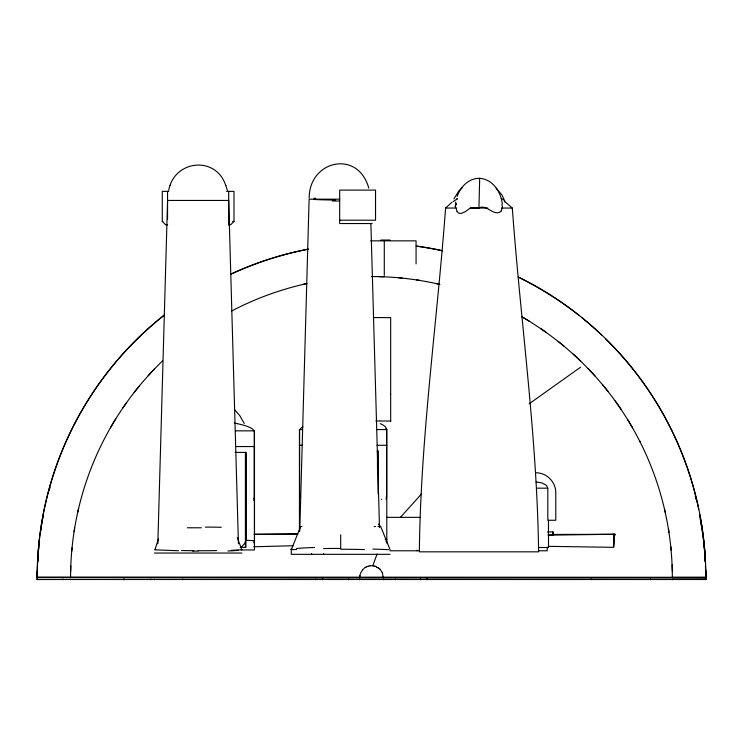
<?xml version="1.0" encoding="UTF-8"?>
<svg xmlns="http://www.w3.org/2000/svg" width="743" height="743" viewBox="0 0 743 743"><rect width="100%" height="100%" fill="white"/><g stroke="black" fill="none" stroke-linecap="round" stroke-linejoin="round"><path stroke-width="1.11" d="M37.15 577.348L37.15 577.497A334.35 334.35 0 0 1 164.472 314.893M37.252 579.234L37.252 579.066A334.248 334.248 0 0 1 37.326 572.277M37.252 577.265L37.252 577.097A334.248 334.248 0 0 1 164.175 315.246M62.988 579.066L62.988 579.735M70.585 579.15L70.585 579.698M70.585 577.497L70.585 577.097A300.859 300.859 0 0 1 162.531 360.94M154.275 579.178L154.275 579.735M240.936 547.368L241.568 546.783A46.92 39.128 -90 0 0 244.949 543.142L245.933 540.272L245.933 452.394L235.085 452.394M300.627 526.527L291.284 549.709L291.284 554.315L390.056 554.315M299.624 429.575L299.624 497.141L300.59 497.086M378.354 493.919L378.354 451.131L377.147 451.131M386.044 499.212L386.611 497.141L386.611 429.575L386.035 428.683L386.797 429.575L386.797 543.152M390.669 421.587L390.669 394.106M549.504 535.146L614.86 534.245A43.521 38.432 88.5 0 0 613.718 544.433L613.802 547.34L549.281 546.346M672.415 579.28L672.415 579.735M705.748 579.614L705.85 579.094L427.392 579.066M705.85 579.512L37.15 579.494M705.85 577.534L37.15 577.515M123.997 579.735L123.997 579.066M150.866 579.735L150.866 579.066M323.576 554.315L323.576 553.544M420.482 577.766L420.482 579.735M427.169 579.735L427.169 579.113A55.669 55.669 0 0 0 427.132 577.534M455.821 204.91L455.283 206.833L456.035 208.049L445.586 208.049C437.088 322.638 420.622 436.8 419.349 551.826L538.601 551.826C537.105 436.81 520.713 322.648 512.308 208.049L505.5 202.207M359.798 579.168L359.798 579.735M70.641 571.432L70.799 565.971M383.212 577.748L382.571 573.605M478.947 208.049L479.681 178.32C468.963 177.986 460.391 186.809 457.196 196.421M157.832 543.774L167.574 200.443L228.686 200.443L238.429 543.774M299.773 531.18L309.116 199.18L339.709 199.18M383.212 579.716L383.212 579.187M123.849 579.735L123.867 579.066M182.722 579.735L182.75 579.066M309.199 197.991C309.069 160.339 358.098 149.204 368.76 188.109M455.283 206.61L455.784 201.975M359.863 576.066L359.928 575.574M547.981 535.081L552.95 535.071L553.006 531.904L547.489 531.969M552.95 535.071L552.913 531.904M254.236 498.627L253.753 500.355M168.707 190.329C174.057 160.367 215.173 155.278 225.538 184.775M372.81 565.794L377.045 554.064M158.435 538.963L154.916 549.829M253.707 542.743L254.468 540.69L254.468 430.838L235.596 430.838M385.988 541.628L386.797 539.418L385.171 539.344M170.611 184.608L170.231 185.546M453.964 198.855L458.877 190.895L462.295 187.682M500.801 211.235L500.736 211.356A5.786 4.607 76.3 0 1 500.503 211.736C493.454 216.362 487.399 204.381 479.142 207.743M455.905 204.762L456.574 203.675M400.533 517.212L421.355 494.141M362.779 569.612L360.643 573.039A11.582 11.544 -81.2 0 0 360.002 575.305M362.9 569.491L363.411 568.962M226.559 191.369L233.989 191.369L233.989 221.46L230.646 224.804L228.584 224.804M445.577 208.049L451.893 202.263M478.91 207.743L470.254 208.049L465.174 211.783L461.292 213.408L458.821 213.222L457.056 211.569M364.135 568.321L364.999 567.689M529.202 403.765L580.487 367.283M365.157 567.587L366.16 567.002M366.271 566.946L367.153 566.565M367.339 566.491L368.955 565.999M369.076 565.971L370.432 565.776M370.599 565.757L372.28 565.739M231.287 550.303L241.809 549.801L237.323 537.616M296.568 549.486L292.872 549.644M253.725 546.764L293.355 545.743M297.776 533.66L254.106 534.226M614.842 534.301L552.811 534.44M297.785 534.375L254.858 534.431M377.908 526.527L380.388 526.518M301.352 526.518L302.002 526.518M338.632 548.538L340.693 548.538L340.684 534.849M168.735 191.369L162.28 191.369L162.28 221.46L165.624 224.804L167.63 224.804M470.254 208.049L487.817 208.049M512.298 208.049L501.711 208.049L502.528 206.805L501.869 204.631M339.69 220.197L375.54 220.197L375.54 190.106L339.69 190.106L339.69 223.541L372.187 223.541M162.28 221.46L162.875 221.46M232.596 221.46L233.989 221.46M380.778 240.045L390.084 240.045M370.692 240.843L416.061 240.843L416.061 263.904M302.503 429.575L299.438 429.575L299.438 531.329M377.026 429.575L386.797 429.575M299.438 445.28L302.503 445.28M377.026 445.28L386.797 445.28M235.596 446.552L254.468 446.552L254.468 549.95L241.15 549.95M536.827 488.17L547.814 488.17L547.814 520.267L555.783 520.267L555.783 492.813A20.061 20.061 0 0 0 535.722 472.752M386.666 517.342L419.981 517.342M187.375 527.781L201.362 527.79M240.286 547.368L245.933 547.368L245.933 452.394M538.359 547.517L548.51 547.517L548.473 520.267M389.806 550.777L418.485 550.777M538.638 550.777L547.192 550.777L547.192 547.117M154.451 553.052L241.809 553.052M672.415 577.432L705.85 577.432A334.35 334.35 0 0 0 518.242 277.009M315.608 579.066L37.252 579.484M427.169 579.113L315.831 579.066L315.831 579.735M672.415 579.41L705.85 579.345M373.553 317.567L390.669 317.623L390.669 393.948M375.902 420.975L379.692 420.984M380.249 420.984L390.669 421.058M178.469 550.758L155.055 549.839M378.679 276.6L384.122 276.777M372.828 549.04L388.468 549.644M245.933 540.272L254.041 540.663M253.697 498.377L254.282 498.404L254.282 430.838M386.063 497.113L386.611 497.141M372.958 565.813L373.618 565.925M479.681 178.32C492.628 179.137 501.023 191.954 502.314 203.916M234.305 423.101L237.342 423.64M373.757 565.952L374.546 566.129A11.061 10.969 28.7 0 1 374.834 566.175L375.039 566.268M375.856 566.556L376.72 566.946M377.602 567.448L378.642 568.154M379.654 569.017L379.534 568.906A10.931 10.801 45.4 0 0 379.218 568.581L378.902 568.358A11.823 11.814 20.4 0 0 378.642 568.154M580.181 360.634L580.701 361.135M234.482 409.486L239.803 415.625L244.252 423.482M496.175 188.211L501.943 194.991L503.903 199.003M588.047 368.491L594.957 375.893M378.373 524.084L380.713 526.527L390.056 549.709M602.87 385.041L607.941 391.31M380.787 570.308L381.558 571.441M615.232 400.96L621.009 409.217M627.566 419.377L632.544 427.736M381.698 571.673L382.013 572.268M639.556 440.692L640.382 442.336M382.171 572.612L382.524 573.494M225.779 185.378L227.377 190.329M225.473 184.608L225.853 185.546M299.8 497.94L299.67 497.364M650.506 579.066L650.589 579.735M591.187 579.066L591.27 579.735M672.155 564.81L672.35 571.153M547.814 488.17L546.346 485.3L542.195 483.08A22.299 22.299 0 0 0 536.102 482.151M359.798 577.748L359.798 577.097A11.191 11.173 -65.2 0 1 359.788 576.057M613.755 546.151L613.727 544.563M370.887 223.541L379.506 527.716M613.542 534.208L613.727 544.368A48.862 48.862 0 0 1 614.879 534.152M311.614 553.609L311.623 554.315M322.518 579.735L322.518 579.066A49.001 49.001 0 0 1 322.546 577.989M705.748 577.311L37.15 577.097L37.252 577.683M705.748 577.227L705.748 577.144A334.248 334.248 0 0 0 705.674 570.308M705.748 579.196L705.748 579.113A334.248 334.248 0 0 0 705.469 565.757M417.046 550.257L417.046 550.777M395.202 579.066L395.202 579.735M384.289 240.843L384.289 275.43M378.345 451.131L378.345 493.984M377.472 451.131L377.472 468.527M348.476 579.066L348.476 579.735M245.404 452.394L245.404 547.368M228.705 191.369L228.705 224.804M167.556 191.369L167.556 219.036M315.654 198.288A30.091 2.879 -6.9 0 1 313.973 198.279M339.69 201.009A30.565 1.3 0 0 1 332.27 200.972M335.344 200.025A30.556 1.328 0 0 1 313.787 199.421M340.842 549.226A53.765 1.783 0.4 0 1 364.497 549.56M323.521 548.557A55.14 2.786 0 0 1 338.539 548.418M296.531 548.473A51.564 3.306 0.2 0 1 314.521 547.489M293.067 549.551A45.314 1.579 -0.3 0 1 290.634 549.207M375.642 526.499A36.147 0.762 -2 0 1 374.156 526.601M501.943 208.114A8.74 6.863 78.3 0 1 501.005 211.402M504.794 201.511A25.132 4.941 4.6 0 1 504.692 201.957M504.125 200.016A24.779 4.876 6.1 0 1 504.803 201.464M501.228 198.455A24.426 4.579 8.3 0 1 503.921 200.016M457.149 211.449A8.628 6.362 -82.1 0 1 456.286 207.994M456.434 198.985A24.352 4.254 -9.6 0 1 457.493 198.52M453.49 201.483A24.723 4.467 -9 0 1 457.279 199.18M453.091 201.743A25.16 4.932 -5.7 0 1 453.146 201.594M193.821 550.693A40.066 1.486 0.2 0 1 181.506 550.526M198.047 551.102A38.311 1.542 0 0 1 192.483 551.083M216.65 550.582A39.75 1.384 0 0 1 198.028 550.749M238.048 550.349A45.314 1.579 -0.2 0 1 227.86 550.99M205.384 527.112A32.599 1.217 -0.6 0 1 221.312 527.279M299.838 429.575A57.555 10.736 -2.4 0 1 300.571 428.683A51.889 9.78 -1.8 0 1 302.94 426.761M380.165 423.659A51.889 11.015 0.4 0 1 386.239 428.683M381.716 499.212A63.48 22.782 -9.5 0 1 381.512 499.426M254.069 430.838A57.555 10.736 2.4 0 0 253.335 429.946A51.889 9.78 1.8 0 0 237.193 423.668M37.15 579.41A334.35 334.35 0 0 1 37.252 570.977M37.596 562.061A334.35 334.35 0 0 1 38.06 554.798M38.33 551.343A334.35 334.35 0 0 1 39.49 539.882M41.413 526.193A334.35 334.35 0 0 1 43.428 514.89M49.131 490.705A334.35 334.35 0 0 1 50.06 487.408M699.572 514.89A334.35 334.35 0 0 1 701.587 526.193M703.51 539.882A334.35 334.35 0 0 1 704.67 551.343M704.94 554.798A334.35 334.35 0 0 1 705.404 562.061M705.748 570.977A334.35 334.35 0 0 1 705.85 579.41M37.698 562.08A334.248 334.248 0 0 1 38.199 554.167M38.478 550.758A334.248 334.248 0 0 1 38.794 547.312M39.268 542.715A334.248 334.248 0 0 1 39.528 540.421M40.735 531.254A334.248 334.248 0 0 1 41.079 528.97M695.188 496.027A334.248 334.248 0 0 1 696.033 499.389M700.305 519.292A334.248 334.248 0 0 1 705.283 561.689M230.376 274.325A334.35 334.35 0 0 1 308.456 249.081M442.066 250.614A334.35 334.35 0 0 0 416.136 246.072A334.248 334.248 0 0 1 442.67 250.846M71.709 551.492A300.915 300.915 0 0 1 72.043 547.879M74.086 531.682A300.915 300.915 0 0 1 74.662 528.097M77.764 512.113A300.915 300.915 0 0 1 78.572 508.593M110.447 427.764A300.915 300.915 0 0 1 115.759 418.857M122.66 408.232A300.915 300.915 0 0 1 126.607 402.567M134.186 392.406A300.915 300.915 0 0 1 139.229 386.119M148.256 375.652A300.915 300.915 0 0 1 154.535 368.909M303.19 284.365A300.915 300.915 0 0 1 306.683 283.566M398.61 277.733A300.915 300.915 0 0 1 402.223 278.077M416.619 279.907A300.915 300.915 0 0 1 420.204 280.473M436.169 283.538A300.915 300.915 0 0 1 439.68 284.328M522.19 316.945A300.915 300.915 0 0 1 529.592 321.375M540.551 328.471A300.915 300.915 0 0 1 546.532 332.65M558.197 341.418A300.915 300.915 0 0 1 563.863 346.015M573.308 354.207A300.915 300.915 0 0 1 580.172 360.606M375.066 566.175A9.882 9.445 21.6 0 1 375.484 566.315M376.515 567.364A12.232 10.959 29.9 0 1 377.23 567.754M379.998 569.064A9.371 8.842 44.5 0 1 380.546 569.667M664.567 509.169A301.017 301.017 0 0 1 665.375 512.707M668.449 528.737A301.017 301.017 0 0 1 669.016 532.322M670.845 546.718A301.017 301.017 0 0 1 671.198 550.331M231.5 311.085A300.859 300.859 0 0 1 306.896 283.557M371.444 276.545A300.859 300.859 0 0 1 439.782 284.402M521.93 316.871A300.859 300.859 0 0 1 672.322 577.097M230.934 274.176A334.248 334.248 0 0 1 308.206 249.23M518.809 277.39A334.248 334.248 0 0 1 579.382 315.691M582.02 317.809A334.248 334.248 0 0 1 601.598 334.991M605.703 338.957A334.248 334.248 0 0 1 698.699 509.15M699.804 514.676A334.248 334.248 0 0 1 705.413 562.377"/></g></svg>
